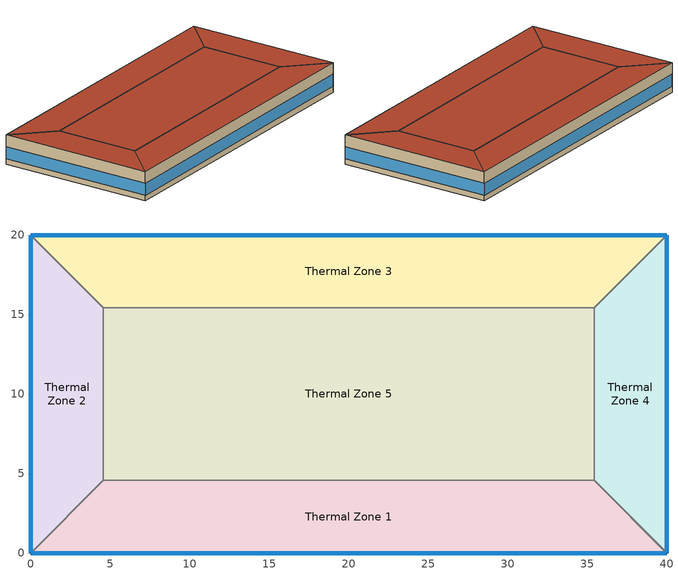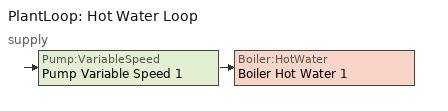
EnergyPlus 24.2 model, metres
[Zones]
Thermal Zone 1
 floor ground (000 ExtSlabCarpet 4in ClimateZone 1-8): 35.43,4.57 40,0 0,0 4.57,4.57 z0
 wall outside (ASHRAE 189.1-2009 ExtWall Mass ClimateZone 5): 0,0 40,0 z0:3.8
 wall to Thermal Zone 2 (000 Interior Wall): 4.57,4.57 0,0 z0:3.8
 wall to Thermal Zone 5 (000 Interior Wall): 35.43,4.57 4.57,4.57 z0:3.8
 wall to Thermal Zone 4 (000 Interior Wall): 40,0 35.43,4.57 z0:3.8
 window (ASHRAE 189.1-2009 ExtWindow ClimateZone 4-5): 0.03,0 39.97,0 z0.76:2.28
 roof outside (ASHRAE 189.1-2009 ExtRoof IEAD ClimateZone 2-5): 40,0 35.43,4.57 4.57,4.57 0,0 z3.8
Thermal Zone 2
 floor ground (000 ExtSlabCarpet 4in ClimateZone 1-8): 0,20 4.57,15.43 4.57,4.57 0,0 z0
 wall outside (ASHRAE 189.1-2009 ExtWall Mass ClimateZone 5): 0,20 0,0 z0:3.8
 wall to Thermal Zone 3 (000 Interior Wall): 4.57,15.43 0,20 z0:3.8
 wall to Thermal Zone 5 (000 Interior Wall): 4.57,4.57 4.57,15.43 z0:3.8
 window (ASHRAE 189.1-2009 ExtWindow ClimateZone 4-5): 0,19.97 0,0.03 z0.76:2.28
 roof outside (ASHRAE 189.1-2009 ExtRoof IEAD ClimateZone 2-5): 0,0 4.57,4.57 4.57,15.43 0,20 z3.8
Thermal Zone 3
 floor ground (000 ExtSlabCarpet 4in ClimateZone 1-8): 40,20 35.43,15.43 4.57,15.43 0,20 z0
 wall outside (ASHRAE 189.1-2009 ExtWall Mass ClimateZone 5): 40,20 0,20 z0:3.8
 wall to Thermal Zone 5 (000 Interior Wall): 4.57,15.43 35.43,15.43 z0:3.8
 wall to Thermal Zone 4 (000 Interior Wall): 35.43,15.43 40,20 z0:3.8
 window (ASHRAE 189.1-2009 ExtWindow ClimateZone 4-5): 39.97,20 0.03,20 z0.76:2.28
 roof outside (ASHRAE 189.1-2009 ExtRoof IEAD ClimateZone 2-5): 35.43,15.43 40,20 0,20 4.57,15.43 z3.8
Thermal Zone 4
 floor ground (000 ExtSlabCarpet 4in ClimateZone 1-8): 40,20 40,0 35.43,4.57 35.43,15.43 z0
 wall outside (ASHRAE 189.1-2009 ExtWall Mass ClimateZone 5): 40,0 40,20 z0:3.8
 wall to Thermal Zone 5 (000 Interior Wall): 35.43,15.43 35.43,4.57 z0:3.8
 window (ASHRAE 189.1-2009 ExtWindow ClimateZone 4-5): 40,0.03 40,19.97 z0.76:2.28
 roof outside (ASHRAE 189.1-2009 ExtRoof IEAD ClimateZone 2-5): 40,0 40,20 35.43,15.43 35.43,4.57 z3.8
Thermal Zone 5
 floor ground (000 ExtSlabCarpet 4in ClimateZone 1-8): 35.43,15.43 35.43,4.57 4.57,4.57 4.57,15.43 z0
 roof outside (ASHRAE 189.1-2009 ExtRoof IEAD ClimateZone 2-5): 35.43,4.57 35.43,15.43 4.57,15.43 4.57,4.57 z3.8
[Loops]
PlantLoop 'Hot Water Loop'
 supply: Pump:VariableSpeed 'Pump Variable Speed 1' > Boiler:HotWater 'Boiler Hot Water 1'
[Building]
Small Office: North Axis {deg}=-0; Loads Convergence Tolerance Value {W}=0.04; Temperature Convergence Tolerance Value {deltaC}=0.4; Solar Distribution=FullExterior; Maximum Number of Warmup Days=25
[Site:Location]
Yellowknife AP_NT_CAN: Latitude {deg}=62.46; Longitude {deg}=-114.44; Time Zone {hr}=-7; Elevation {m}=205.7
[Site:GroundTemperature:Deep]
-4.7, -9.4, -12.3, -13.2, -11.5, -7.6, -2.8, 1.9, 5.1, 5.8, 4, 0.2
[Site:GroundTemperature:FCfactorMethod]
January Ground Temperature {C}=0.1; February Ground Temperature {C}=-14.7; March Ground Temperature {C}=-20.9; April Ground Temperature {C}=-23.8; May Ground Temperature {C}=-22.4; June Ground Temperature {C}=-18.3; July Ground Temperature {C}=-6.9; August Ground Temperature {C}=7.1; September Ground Temperature {C}=14.9; October Ground Temperature {C}=17.7; November Ground Temperature {C}=15.3; December Ground Temperature {C}=8
[Site:GroundTemperature:Shallow]
-14.3, -20.7, -22.4, -20.9, -12.3, -2.6, 6.6, 13.2, 15.1, 12, 4.5, -4.9
[Site:WaterMainsTemperature]
Calculation Method=Correlation; Annual Average Outdoor Air Temperature {C}=-3.65833; Maximum Difference In Monthly Average Outdoor Air Temperatures {deltaC}=41.5
[SizingPeriod:DesignDay] Day of Month=21; Dry-Bulb Temperature Range Modifier Type=DefaultMultipliers; Humidity Condition Type=Wetbulb; Barometric Pressure {Pa}=98878; Rain Indicator=No; Snow Indicator=No; Daylight Saving Time Indicator=No; Begin Environment Reset Mode=FullResetAtBeginEnvironment
Name | Month | Day Type | Maximum Dry-Bulb Temperature {C} | Daily Dry-Bulb Temperature Range {deltaC} | Wetbulb or DewPoint at Maximum Dry-Bulb {C} | Wind Speed {m/s} | Wind Direction {deg} | Solar Model Indicator | ASHRAE Clear Sky Optical Depth for Beam Irradiance (taub) | ASHRAE Clear Sky Optical Depth for Diffuse Irradiance (taud) | Sky Clearness
Yellowknife AP Ann Clg .4% Condns DB=>MWB | 7 | SummerDesignDay | 25.6 | 8 | 16.1 | 4.1 | 160 | ASHRAETau | 0.369 | 2.418
Yellowknife AP Ann Clg .4% Condns WB=>MDB | 7 | SummerDesignDay | 22.9 | 8 | 17.2 | 4.1 | 160 | ASHRAETau | 0.369 | 2.418
Yellowknife AP Ann Htg 99.6% Condns DB | 1 | WinterDesignDay | -40 | 0 | -40 | 1.8 | 310 | ASHRAEClearSky |  |  | 0
[Material] Thermal Absorptance=0.9
Name | Roughness | Thickness {m} | Conductivity {W/m-K} | Density {kg/m3} | Specific Heat {J/kg-K} | Solar Absorptance | Visible Absorptance
000 G01a 19mm gypsum board | MediumSmooth | 0.019 | 0.16 | 800 | 1090 | 0.7 | 0.7
1/2IN Gypsum | Smooth | 0.0127 | 0.16 | 784.9 | 830 | 0.92 | 0.92
1IN Stucco | Smooth | 0.0253 | 0.6918 | 1858 | 837 | 0.92 | 0.92
8IN Concrete HW | MediumRough | 0.2033 | 1.7296 | 2243 | 837 | 0.65 | 0.65
MAT-CC05 4 HW CONCRETE | Rough | 0.1016 | 1.311 | 2240 | 836.8 | 0.7 | 0.7
Metal Decking | MediumSmooth | 0.0015 | 45.006 | 7680 | 418.4 | 0.7 | 0.3
Roof Insulation [21] | MediumRough | 0.2105 | 0.049 | 265 | 836.8 | 0.7 | 0.7
Roof Membrane | VeryRough | 0.0095 | 0.16 | 1121.29 | 1460 | 0.7 | 0.7
Wall Insulation [40] | MediumRough | 0.0794 | 0.0432 | 91 | 837 | 0.5 | 0.5
[Material:AirGap]
000 F04 Wall air space resistance: Thermal Resistance {m2-K/W}=0.15
[Material:NoMass]
CP02 CARPET PAD: Roughness=VeryRough; Thermal Resistance {m2-K/W}=0.2165; Thermal Absorptance=0.9; Solar Absorptance=0.7; Visible Absorptance=0.8
[WindowMaterial:Glazing]
Theoretical Glass [207]: Optical Data Type=SpectralAverage; Thickness {m}=0.003; Solar Transmittance at Normal Incidence=0.3311; Front Side Solar Reflectance at Normal Incidence=0.6189; Back Side Solar Reflectance at Normal Incidence=0.6189; Visible Transmittance at Normal Incidence=0.44; Front Side Visible Reflectance at Normal Incidence=0.51; Back Side Visible Reflectance at Normal Incidence=0.51; Infrared Transmittance at Normal Incidence=0; Front Side Infrared Hemispherical Emissivity=0.9; Back Side Infrared Hemispherical Emissivity=0.9; Conductivity {W/m-K}=0.0133; Dirt Correction Factor for Solar and Visible Transmittance=1; Solar Diffusing=No
[Construction]
000 ExtSlabCarpet 4in ClimateZone 1-8: MAT-CC05 4 HW CONCRETE, CP02 CARPET PAD
000 Interior Wall: 000 G01a 19mm gypsum board, 000 F04 Wall air space resistance, 000 G01a 19mm gypsum board
ASHRAE 189.1-2009 ExtRoof IEAD ClimateZone 2-5: Roof Membrane, Roof Insulation [21], Metal Decking
ASHRAE 189.1-2009 ExtWall Mass ClimateZone 5: 1IN Stucco, 8IN Concrete HW, Wall Insulation [40], 1/2IN Gypsum
ASHRAE 189.1-2009 ExtWindow ClimateZone 4-5: Theoretical Glass [207]
[Zone] Multiplier=1; Part of Total Floor Area=Yes
Thermal Zone 1; Thermal Zone 2; Thermal Zone 3; Thermal Zone 4; Thermal Zone 5
[Space] Space Type=ASHRAE 189.1-2009 ClimateZone 4-8 SmallOffice
Name | Zone
Story 1 South Perimeter Space | Thermal Zone 1
Story 1 West Perimeter Space | Thermal Zone 2
Story 1 North Perimeter Space | Thermal Zone 3
Story 1 East Perimeter Space | Thermal Zone 4
Story 1 Core Space | Thermal Zone 5
[SpaceList]
ASHRAE 189.1-2009 ClimateZone 4-8 SmallOffice: Story 1 East Perimeter Space, Story 1 West Perimeter Space, Story 1 North Perimeter Space, Story 1 South Perimeter Space, Story 1 Core Space
[Lights]
ASHRAE 189.1-2009 ClimateZone 4-8 SmallOffice LightsInst: Zone or ZoneList or Space or SpaceList=ASHRAE 189.1-2009 ClimateZone 4-8 SmallOffice; Schedule=Small Office Bldg Light; Design Level Calculation Method=Watts/Area; Watts per Floor Area {W/m2}=9.68752
[People]
ASHRAE 189.1-2009 ClimateZone 4-8 SmallOffice PeopInst: Zone or ZoneList or Space or SpaceList=ASHRAE 189.1-2009 ClimateZone 4-8 SmallOffice; Number of People Schedule=Small Office Bldg Occ; Number of People Calculation Method=People/Area; Number of People=0; People per Floor Area {person/m2}=0.0538196; Fraction Radiant=0.3; Activity Level Schedule=Small Office Activity
[ElectricEquipment]
ASHRAE 189.1-2009 ClimateZone 4-8 SmallOffice ElecInst: Zone or ZoneList or Space or SpaceList=ASHRAE 189.1-2009 ClimateZone 4-8 SmallOffice; Schedule=Small Office Bldg Equip; Design Level Calculation Method=Watts/Area; Watts per Floor Area {W/m2}=5.81251
[ZoneInfiltration:DesignFlowRate]
ASHRAE 189.1-2009 ClimateZone 4-8 SmallOffice Infil: Zone or ZoneList or Space or SpaceList=ASHRAE 189.1-2009 ClimateZone 4-8 SmallOffice; Schedule=Small Office Infil Quarter On; Design Flow Rate Calculation Method=AirChanges/Hour; Air Changes per Hour {1/hr}=0.41
[ZoneControl:Thermostat] Temperature Difference Between Cutout And Setpoint {deltaC}=0
Name | Zone or ZoneList | Control Type Schedule | Control 1
Thermal Zone 1 Thermostat | Thermal Zone 1 | Thermal Zone 1 Thermostat Schedule | Thermostat Setpoint Dual Setpoint 5
Thermal Zone 2 Thermostat | Thermal Zone 2 | Thermal Zone 2 Thermostat Schedule | Thermostat Setpoint Dual Setpoint 4
Thermal Zone 3 Thermostat | Thermal Zone 3 | Thermal Zone 3 Thermostat Schedule | Thermostat Setpoint Dual Setpoint 3
Thermal Zone 4 Thermostat | Thermal Zone 4 | Thermal Zone 4 Thermostat Schedule | Thermostat Setpoint Dual Setpoint 2
Thermal Zone 5 Thermostat | Thermal Zone 5 | Thermal Zone 5 Thermostat Schedule | Thermostat Setpoint Dual Setpoint 1
[ThermostatSetpoint:DualSetpoint] Heating Setpoint Temperature Schedule=Heating Setpoint Schedule; Cooling Setpoint Temperature Schedule=Cooling Setpoint Schedule
Thermostat Setpoint Dual Setpoint 5; Thermostat Setpoint Dual Setpoint 4; Thermostat Setpoint Dual Setpoint 3; Thermostat Setpoint Dual Setpoint 2; Thermostat Setpoint Dual Setpoint 1
[Sizing:Zone] Zone Cooling Design Supply Air Temperature Input Method=SupplyAirTemperature; Zone Cooling Design Supply Air Temperature {C}=14; Zone Cooling Design Supply Air Temperature Difference {deltaC}=11.11; Zone Heating Design Supply Air Temperature Input Method=SupplyAirTemperature; Zone Heating Design Supply Air Temperature {C}=40; Zone Heating Design Supply Air Temperature Difference {deltaC}=11.11; Zone Cooling Design Supply Air Humidity Ratio {kgWater/kgDryAir}=0.0085; Zone Heating Design Supply Air Humidity Ratio {kgWater/kgDryAir}=0.008; Cooling Design Air Flow Method=DesignDay; Cooling Design Air Flow Rate {m3/s}=0; Cooling Minimum Air Flow per Zone Floor Area {m3/s-m2}=0.000762; Cooling Minimum Air Flow {m3/s}=0; Cooling Minimum Air Flow Fraction=0; Heating Design Air Flow Method=DesignDay; Heating Design Air Flow Rate {m3/s}=0; Heating Maximum Air Flow per Zone Floor Area {m3/s-m2}=0.002032; Heating Maximum Air Flow {m3/s}=0.141576; Heating Maximum Air Flow Fraction=0.3; Account for Dedicated Outdoor Air System=No; Zone Load Sizing Method=Sensible Load Only No Latent Load; Zone Latent Cooling Design Supply Air Humidity Ratio Input Method=HumidityRatioDifference; Zone Cooling Design Supply Air Humidity Ratio Difference {kgWater/kgDryAir}=0.005; Zone Latent Heating Design Supply Air Humidity Ratio Input Method=HumidityRatioDifference; Zone Humidification Design Supply Air Humidity Ratio Difference {kgWater/kgDryAir}=0.005; Type of Space Sum to Use=Coincident
Name | Design Specification Outdoor Air Object
Thermal Zone 1 | Thermal Zone 1 DSOA Space List
Thermal Zone 2 | Thermal Zone 2 DSOA Space List
Thermal Zone 3 | Thermal Zone 3 DSOA Space List
Thermal Zone 4 | Thermal Zone 4 DSOA Space List
Thermal Zone 5 | Thermal Zone 5 DSOA Space List
[DesignSpecification:OutdoorAir]
SmallOffice Outdoor Air: Outdoor Air Method=Sum; Outdoor Air Flow per Person {m3/s-person}=0.0107645; Outdoor Air Flow per Zone Floor Area {m3/s-m2}=0; Outdoor Air Flow per Zone {m3/s}=0; Outdoor Air Flow Air Changes per Hour {1/hr}=0
[DesignSpecification:OutdoorAir:SpaceList] Space Design Specification Outdoor Air Object Name 1=SmallOffice Outdoor Air
Name | Space Name 1
Thermal Zone 1 DSOA Space List | Story 1 South Perimeter Space
Thermal Zone 2 DSOA Space List | Story 1 West Perimeter Space
Thermal Zone 3 DSOA Space List | Story 1 North Perimeter Space
Thermal Zone 4 DSOA Space List | Story 1 East Perimeter Space
Thermal Zone 5 DSOA Space List | Story 1 Core Space
[ZoneVentilation:DesignFlowRate] Schedule=Small Office Bldg Occ; Design Flow Rate Calculation Method=Flow/Person; Flow Rate per Person {m3/s-person}=0.0107645
Name | Zone or ZoneList or Space or SpaceList
Thermal Zone 1 Ventilation per Person | Thermal Zone 1
Thermal Zone 2 Ventilation per Person | Thermal Zone 2
Thermal Zone 3 Ventilation per Person | Thermal Zone 3
Thermal Zone 4 Ventilation per Person | Thermal Zone 4
Thermal Zone 5 Ventilation per Person | Thermal Zone 5
[PlantLoop]
Hot Water Loop: Fluid Type=Water; Plant Equipment Operation Scheme=Hot Water Loop Operation Schemes; Maximum Loop Temperature {C}=82; Minimum Loop Temperature {C}=60; Maximum Loop Flow Rate {m3/s}=Autosize; Minimum Loop Flow Rate {m3/s}=0; Plant Loop Volume {m3}=Autocalculate; Load Distribution Scheme=Optimal; Plant Loop Demand Calculation Scheme=SingleSetpoint; Common Pipe Simulation=None
[Sizing:Plant]
Hot Water Loop: Loop Type=Heating; Design Loop Exit Temperature {C}=82; Loop Design Temperature Difference {deltaC}=11; Sizing Option=NonCoincident; Zone Timesteps in Averaging Window=1; Coincident Sizing Factor Mode=None
[Pump:VariableSpeed]
Pump Variable Speed 1: Design Maximum Flow Rate {m3/s}=Autosize; Design Pump Head {Pa}=179352; Design Power Consumption {W}=Autosize; Motor Efficiency=0.9; Fraction of Motor Inefficiencies to Fluid Stream=0; Coefficient 1 of the Part Load Performance Curve=0; Coefficient 2 of the Part Load Performance Curve=1; Coefficient 3 of the Part Load Performance Curve=0; Coefficient 4 of the Part Load Performance Curve=0; Design Minimum Flow Rate {m3/s}=0; Pump Control Type=Intermittent; Skin Loss Radiative Fraction=0.5; Design Power Sizing Method=PowerPerFlowPerPressure; Design Electric Power per Unit Flow Rate {W/(m3/s)}=348701.1; Design Shaft Power per Unit Flow Rate per Unit Head {W/((m3/s)-Pa)}=1.28205; Design Minimum Flow Rate Fraction=0
[Boiler:HotWater]
Boiler Hot Water 1: Fuel Type=NaturalGas; Nominal Capacity {W}=Autosize; Nominal Thermal Efficiency=0.8; Design Water Flow Rate {m3/s}=Autosize; Minimum Part Load Ratio=0; Maximum Part Load Ratio=1; Optimum Part Load Ratio=1; Water Outlet Upper Temperature Limit {C}=99; Boiler Flow Mode=ConstantFlow; On Cycle Parasitic Electric Load {W}=0; Sizing Factor=1; Off Cycle Parasitic Fuel Load {W}=0
[PlantEquipmentOperationSchemes]
Hot Water Loop Operation Schemes: Control Scheme Object Type 1=PlantEquipmentOperation:HeatingLoad; Control Scheme Name 1=Hot Water Loop Heating Operation Scheme; Control Scheme Schedule Name 1=Always On Discrete
[PlantEquipmentOperation:HeatingLoad]
Hot Water Loop Heating Operation Scheme: Load Range Lower Limit 1 {W}=0; Load Range Upper Limit 1 {W}=1000000000; Range Equipment List Name 1=Hot Water Loop Heating Equipment List
[PlantEquipmentList]
Hot Water Loop Heating Equipment List: Boiler:HotWater, Boiler Hot Water 1
[SetpointManager:Scheduled]
Setpoint Manager Scheduled 1: Control Variable=Temperature; Schedule=Schedule Ruleset 1
[Schedule:Day:Interval]
Small Office Bldg Light Rule 1 Day Schedule: No, 24:00, 0.05
Small Office Bldg Light Default Schedule: No, 05:00, 0.05, 07:00, 0.1, 08:00, 0.3, 17:00, 0.9, 18:00, 0.5, 20:00, 0.3, 22:00, 0.2, 23:00, 0.1, 24:00, 0.05
Small Office Bldg Light Rule 2 Day Schedule: No, 06:00, 0.05, 08:00, 0.1, 12:00, 0.3, 17:00, 0.15, 24:00, 0.05
Small Office Bldg Light Summer Design Day; Small Office Bldg Equip Summer Design Day; Small Office Infil Quarter On Rule 1 Day Schedule: No, 24:00, 1
Small Office Bldg Light Winter Design Day; Small Office Bldg Occ Rule 1 Day Schedule; Small Office Bldg Occ Winter Design Day; Small Office Bldg Equip Winter Design Day: No, 24:00, 0
Small Office Bldg Occ Default Schedule: No, 06:00, 0, 07:00, 0.1, 08:00, 0.2, 12:00, 0.95, 13:00, 0.5, 17:00, 0.95, 18:00, 0.3, 20:00, 0.1, 24:00, 0.05
Small Office Bldg Occ Rule 2 Day Schedule: No, 06:00, 0, 08:00, 0.1, 12:00, 0.3, 17:00, 0.1, 24:00, 0
Small Office Bldg Occ Summer Design Day: No, 06:00, 0, 22:00, 1, 24:00, 0.05
Small Office Activity Default Schedule; Small Office Activity Summer Design Day; Small Office Activity Winter Design Day: No, 24:00, 120
Small Office Bldg Equip Rule 1 Day Schedule: No, 24:00, 0.3
Small Office Bldg Equip Default Schedule: No, 08:00, 0.4, 12:00, 0.9, 13:00, 0.8, 17:00, 0.9, 18:00, 0.5, 24:00, 0.4
Small Office Bldg Equip Rule 2 Day Schedule: No, 06:00, 0.3, 08:00, 0.4, 12:00, 0.5, 17:00, 0.35, 24:00, 0.3
Schedule Day 1: No, 24:00, 21
Schedule Day 2: No, 24:00, 24
Schedule Day 3: No, 24:00, 82
Small Office Infil Quarter On Default Schedule; Small Office Infil Quarter On Summer Design Day: No, 06:00, 1, 22:00, 0.25, 24:00, 1
Small Office Infil Quarter On Rule 2 Day Schedule; Small Office Infil Quarter On Winter Design Day: No, 06:00, 1, 18:00, 0.25, 24:00, 1
[Schedule:Week:Daily]
Small Office Bldg Light Week Rule - Jan1-Dec31: Small Office Bldg Light Rule 1 Day Schedule, Small Office Bldg Light Default Schedule, Small Office Bldg Light Default Schedule, Small Office Bldg Light Default Schedule, Small Office Bldg Light Default Schedule, Small Office Bldg Light Default Schedule, Small Office Bldg Light Rule 2 Day Schedule, Small Office Bldg Light Default Schedule, Small Office Bldg Light Summer Design Day, Small Office Bldg Light Winter Design Day, Small Office Bldg Light Default Schedule, Small Office Bldg Light Default Schedule
Small Office Bldg Occ Week Rule - Jan1-Dec31: Small Office Bldg Occ Rule 1 Day Schedule, Small Office Bldg Occ Default Schedule, Small Office Bldg Occ Default Schedule, Small Office Bldg Occ Default Schedule, Small Office Bldg Occ Default Schedule, Small Office Bldg Occ Default Schedule, Small Office Bldg Occ Rule 2 Day Schedule, Small Office Bldg Occ Default Schedule, Small Office Bldg Occ Summer Design Day, Small Office Bldg Occ Winter Design Day, Small Office Bldg Occ Default Schedule, Small Office Bldg Occ Default Schedule
Small Office Activity Week Rule - Jan1-Dec31: Small Office Activity Default Schedule, Small Office Activity Default Schedule, Small Office Activity Default Schedule, Small Office Activity Default Schedule, Small Office Activity Default Schedule, Small Office Activity Default Schedule, Small Office Activity Default Schedule, Small Office Activity Default Schedule, Small Office Activity Summer Design Day, Small Office Activity Winter Design Day, Small Office Activity Default Schedule, Small Office Activity Default Schedule
Small Office Bldg Equip Week Rule - Jan1-Dec31: Small Office Bldg Equip Rule 1 Day Schedule, Small Office Bldg Equip Default Schedule, Small Office Bldg Equip Default Schedule, Small Office Bldg Equip Default Schedule, Small Office Bldg Equip Default Schedule, Small Office Bldg Equip Default Schedule, Small Office Bldg Equip Rule 2 Day Schedule, Small Office Bldg Equip Default Schedule, Small Office Bldg Equip Summer Design Day, Small Office Bldg Equip Winter Design Day, Small Office Bldg Equip Default Schedule, Small Office Bldg Equip Default Schedule
Heating Setpoint Schedule Week Rule - Jan1-Dec31: Schedule Day 1, Schedule Day 1, Schedule Day 1, Schedule Day 1, Schedule Day 1, Schedule Day 1, Schedule Day 1, Schedule Day 1, Schedule Day 1, Schedule Day 1, Schedule Day 1, Schedule Day 1
Cooling Setpoint Schedule Week Rule - Jan1-Dec31: Schedule Day 2, Schedule Day 2, Schedule Day 2, Schedule Day 2, Schedule Day 2, Schedule Day 2, Schedule Day 2, Schedule Day 2, Schedule Day 2, Schedule Day 2, Schedule Day 2, Schedule Day 2
Schedule Ruleset 1 Week Rule - Jan1-Dec31: Schedule Day 3, Schedule Day 3, Schedule Day 3, Schedule Day 3, Schedule Day 3, Schedule Day 3, Schedule Day 3, Schedule Day 3, Schedule Day 3, Schedule Day 3, Schedule Day 3, Schedule Day 3
Small Office Infil Quarter On Week Rule - Jan1-Dec31: Small Office Infil Quarter On Rule 1 Day Schedule, Small Office Infil Quarter On Default Schedule, Small Office Infil Quarter On Default Schedule, Small Office Infil Quarter On Default Schedule, Small Office Infil Quarter On Default Schedule, Small Office Infil Quarter On Default Schedule, Small Office Infil Quarter On Rule 2 Day Schedule, Small Office Infil Quarter On Default Schedule, Small Office Infil Quarter On Summer Design Day, Small Office Infil Quarter On Winter Design Day, Small Office Infil Quarter On Default Schedule, Small Office Infil Quarter On Default Schedule
[Schedule:Year]
Small Office Bldg Light: Small Office Bldg Light Week Rule - Jan1-Dec31, 1, 1, 12, 31
Small Office Bldg Occ: Small Office Bldg Occ Week Rule - Jan1-Dec31, 1, 1, 12, 31
Small Office Activity: Small Office Activity Week Rule - Jan1-Dec31, 1, 1, 12, 31
Small Office Bldg Equip: Small Office Bldg Equip Week Rule - Jan1-Dec31, 1, 1, 12, 31
Heating Setpoint Schedule: Heating Setpoint Schedule Week Rule - Jan1-Dec31, 1, 1, 12, 31
Cooling Setpoint Schedule: Cooling Setpoint Schedule Week Rule - Jan1-Dec31, 1, 1, 12, 31
Schedule Ruleset 1: Schedule Ruleset 1 Week Rule - Jan1-Dec31, 1, 1, 12, 31
Small Office Infil Quarter On: Small Office Infil Quarter On Week Rule - Jan1-Dec31, 1, 1, 12, 31
[Schedule:Compact]
Thermal Zone 1 Thermostat Schedule; Thermal Zone 2 Thermostat Schedule; Thermal Zone 3 Thermostat Schedule; Thermal Zone 4 Thermostat Schedule; Thermal Zone 5 Thermostat Schedule: Through: 12/31, For: AllDays, Until: 24:00, 4
[Schedule:Constant]
Always On Discrete: Hourly Value=1
